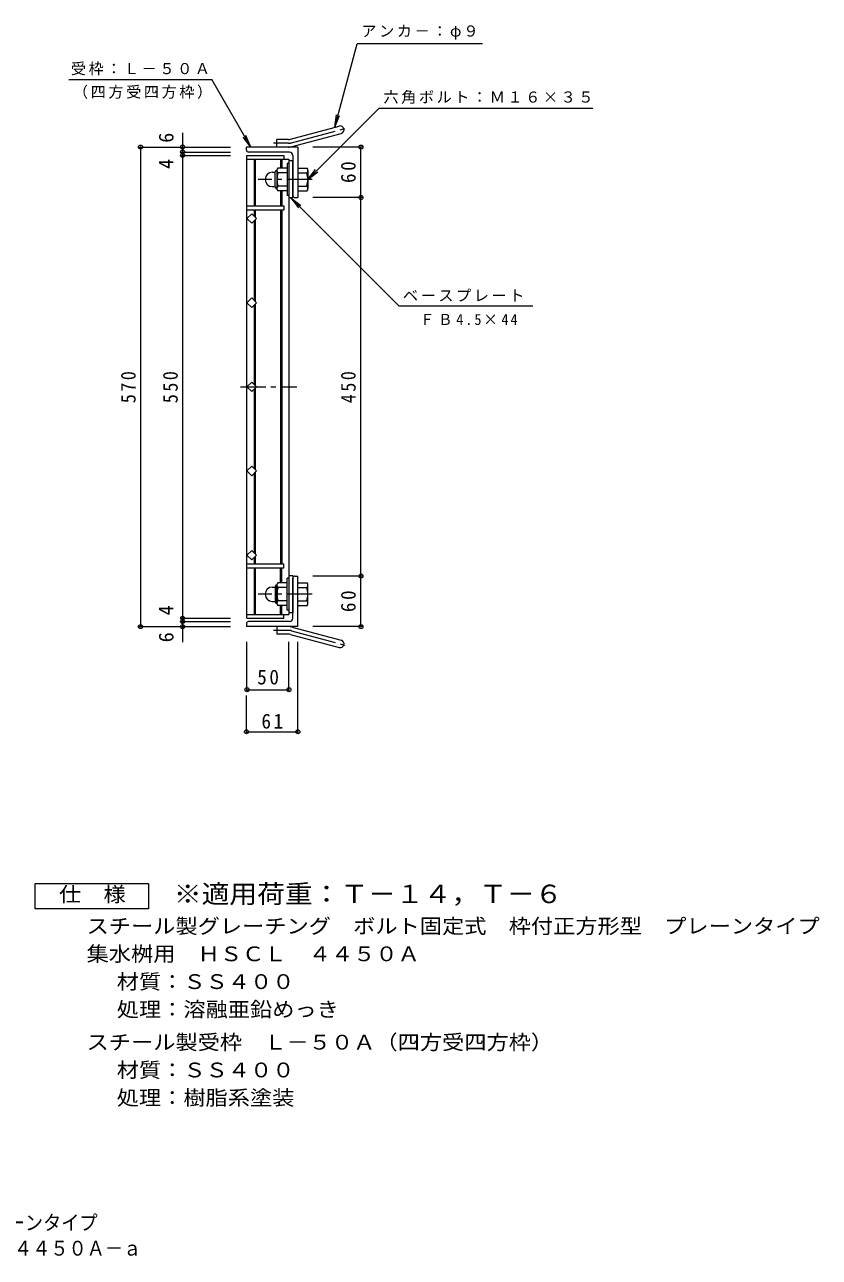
# Model space of a CAD drawing. Units: millimetres at full size, sheet at 1:6. Extents: x -915 to 1055, y -824 to 742.
# Drawn here: x 110 to 1055, y -824 to 641 of the extents above; entities that cross this region are included whole.
import ezdxf
from ezdxf.enums import TextEntityAlignment as Align

# ---------------------------------------------------------------- set-up
doc = ezdxf.new("R2010")
doc.units = ezdxf.units.MM
doc.header["$LTSCALE"] = 6
doc.header["$PDMODE"] = 32
doc.header["$PDSIZE"] = 4.8
doc.linetypes.add('CHAIN1', pattern=[8, 5, -1, 1, -1])
doc.linetypes.add('CHAIN2', pattern=[12, 9, -1, 1, -1])
for name, color, linetype, lineweight in [('E-1', 2, 'Continuous', 9), ('E-2', 3, 'Continuous', 9), ('E-4', 7, 'Continuous', 9), ('E-5', 7, 'Continuous', 9), ('F-5_F-5ﾚｲﾔ', 2, 'Continuous', 9)]:
    doc.layers.add(name, color=color, linetype=linetype, lineweight=lineweight)
doc.styles.add('ＭＳ ゴシック', font='')
doc.styles.get('ＭＳ ゴシック').set_extended_font_data('MS Gothic')

msp = doc.modelspace()

# ---------------------------------------------------------------- linework, layer by layer
at = {"layer": 'E-1'}
for p, q in [((426.211, 505.252), (484.402, 520.844)), ((410.067, 495.945), (410.067, 504.945)), ((423.882, 504.945), (410.067, 504.945)), ((428.54, 496.559), (486.731, 512.151)), ((435.067, 495.945), (374.067, 495.945)), ((374.067, 492.445), (374.067, 495.945)), ((425.067, 489.945), (376.567, 489.945)), ((429.067, 485.945), (429.067, 438.445)), ((435.067, 495.945), (435.067, 435.945)), ((422.267, 470.946), (411.305, 470.946)), ((422.267, 476.445), (422.267, 438.445)), ((424.567, 476.445), (422.267, 476.445)), ((435.067, 470.946), (446.028, 470.946)), ((404.757, 465.946), (408.267, 465.946)), ((408.267, 448.245), (408.267, 466.645)), ((410.067, 468.445), (410.267, 468.445)), ((410.267, 468.195), (410.267, 446.695)), ((422.267, 465.445), (411.305, 465.445)), ((435.067, 465.445), (446.028, 465.445)), ((447.267, 468.445), (447.067, 468.445)), ((447.067, 468.195), (447.067, 446.695)), ((404.767, 448.945), (408.267, 448.945)), ((410.067, 446.446), (410.267, 446.446)), ((422.267, 449.446), (411.305, 449.446)), ((422.267, 443.945), (411.305, 443.945)), ((435.067, 449.446), (446.028, 449.446)), ((435.067, 443.945), (446.028, 443.945)), ((447.267, 446.446), (447.067, 446.446)), ((424.567, 438.445), (422.267, 438.445)), ((431.567, 435.945), (435.067, 435.945)), ((431.567, -14.053), (435.067, -14.053)), ((435.067, -74.053), (435.067, -14.053)), ((404.767, -27.053), (408.267, -27.053)), ((408.267, -26.353), (408.267, -44.753)), ((410.067, -24.553), (410.267, -24.553)), ((410.267, -46.303), (410.267, -24.803)), ((422.267, -22.053), (411.305, -22.053)), ((422.267, -27.553), (411.305, -27.553)), ((422.267, -54.553), (422.267, -16.553)), ((424.567, -16.553), (422.267, -16.553)), ((429.067, -64.053), (429.067, -16.553)), ((435.067, -22.053), (446.028, -22.053)), ((435.067, -27.553), (446.028, -27.553)), ((447.267, -24.553), (447.067, -24.553)), ((447.067, -46.303), (447.067, -24.803)), ((422.267, -43.553), (411.305, -43.553)), ((435.067, -43.553), (446.028, -43.553)), ((404.757, -44.053), (408.267, -44.053)), ((410.067, -46.553), (410.267, -46.553)), ((422.267, -49.053), (411.305, -49.053)), ((424.567, -54.553), (422.267, -54.553)), ((435.067, -49.053), (446.028, -49.053)), ((447.267, -46.553), (447.067, -46.553)), ((374.067, -70.553), (374.067, -74.053)), ((425.067, -68.053), (376.567, -68.053)), ((435.067, -74.053), (374.067, -74.053)), ((410.067, -74.053), (410.067, -83.053)), ((423.882, -83.053), (410.067, -83.053)), ((426.211, -83.36), (484.402, -98.952)), ((428.54, -74.666), (486.731, -90.259))]:
    msp.add_line(p, q, dxfattribs=at)
at = {"layer": 'E-1', "linetype": 'CHAIN2'}
for p, q in [((427.376, 500.905), (492.542, 518.367)), ((423.882, 500.445), (406.262, 500.445)), ((423.882, -78.553), (406.262, -78.553)), ((427.376, -79.013), (492.542, -96.474))]:
    msp.add_line(p, q, dxfattribs=at)
at = {"layer": 'E-1', "linetype": 'CHAIN1'}
for p, q in [((452.184, 457.445), (387.965, 457.445)), ((452.184, -35.553), (387.965, -35.553))]:
    msp.add_line(p, q, dxfattribs=at)
at = {"layer": 'E-1'}
for centre, radius, start, end in [((485.567, 516.498), 4.5, 285.00014, 104.99991), ((423.882, 513.945), 9, 270, 285.00002), ((376.567, 492.445), 2.5, 180, 270), ((423.882, 513.945), 18, 270, 285), ((425.067, 485.945), 4, 0, 90), ((414.427, 468.195), 4.16, 138.61835, 221.37988), ((442.907, 468.195), 4.16, 318.62012, 41.38165), ((404.757, 457.456), 8.49, 90, 180), ((404.767, 457.445), 8.5, 180, 270), ((410.067, 466.645), 1.8, 90, 180), ((434.267, 457.445), 24, 160.52881, 199.47119), ((423.067, 457.445), 24, 340.52881, 19.47119), ((410.067, 448.245), 1.8, 180, 270), ((414.427, 446.695), 4.16, 138.62012, 221.38165), ((442.907, 446.695), 4.16, 318.61835, 41.37988), ((431.567, 438.445), 2.5, 180, 270), ((431.567, -16.553), 2.5, 90, 180), ((404.767, -35.553), 8.5, 90, 180), ((410.067, -26.353), 1.8, 90, 180), ((414.427, -24.803), 4.16, 138.61835, 221.37988), ((434.267, -35.553), 24, 160.52881, 199.47119), ((423.067, -35.553), 24, 340.52881, 19.47119), ((442.907, -24.803), 4.16, 318.62012, 41.38165), ((404.757, -35.563), 8.49, 180, 270), ((414.427, -46.303), 4.16, 138.62012, 221.38165), ((442.907, -46.303), 4.16, 318.61835, 41.37988), ((410.067, -44.753), 1.8, 180, 270), ((376.567, -70.553), 2.5, 90, 180), ((425.067, -64.053), 4, 270, 0), ((423.882, -92.053), 18, 75, 90), ((423.882, -92.053), 9, 74.99998, 90), ((485.567, -94.605), 4.5, 255.00009, 74.99986)]:
    msp.add_arc(centre, radius, start, end, dxfattribs=at)
at = {"layer": 'E-1', "linetype": 'CHAIN2'}
for centre, start, end in [((423.882, 513.945), 270, 284.99995), ((423.882, -92.053), 75.00005, 90)]:
    msp.add_arc(centre, 13.5, start, end, dxfattribs=at)
at = {"layer": 'E-2'}
for p, q in [((374.567, -64.055), (374.567, 485.945)), ((374.567, 481.445), (424.567, 481.445)), ((383.067, 481.445), (383.067, 425.945)), ((384.567, 481.445), (384.567, 425.945)), ((414.567, 481.445), (414.567, 470.945)), ((416.067, 481.445), (416.067, 470.945)), ((424.567, 481.445), (424.567, -59.555)), ((429.067, 479.445), (424.567, 479.445)), ((429.067, 435.445), (429.067, 479.445)), ((414.567, 443.945), (414.567, 425.945)), ((416.067, 443.945), (416.067, 425.945)), ((374.567, 425.945), (418.567, 425.945)), ((418.567, 425.945), (418.567, 421.445)), ((429.067, 435.445), (424.567, 435.445)), ((374.567, 421.445), (418.567, 421.445)), ((383.067, 421.445), (383.067, 413.759)), ((384.567, 421.445), (384.567, 412.259)), ((414.567, 421.445), (414.567, 0.445)), ((416.067, 421.445), (416.067, 0.445)), ((383.067, 408.132), (383.067, 313.759)), ((384.567, 409.632), (384.567, 312.259)), ((383.067, 308.132), (383.067, 213.759)), ((384.567, 309.632), (384.567, 212.259)), ((383.067, 208.132), (383.067, 113.759)), ((384.567, 209.632), (384.567, 112.259)), ((383.067, 108.132), (383.067, 13.759)), ((384.567, 109.632), (384.567, 12.259)), ((374.567, 0.445), (418.567, 0.445)), ((383.067, 8.132), (383.067, 0.445)), ((384.567, 9.632), (384.567, 0.445)), ((418.567, -4.055), (418.567, 0.445)), ((374.567, -4.055), (418.567, -4.055)), ((383.067, -4.055), (383.067, -59.555)), ((384.567, -4.055), (384.567, -59.555)), ((414.567, -22.055), (414.567, -4.055)), ((416.067, -22.055), (416.067, -4.055)), ((429.067, -13.555), (424.567, -13.555)), ((429.067, -13.555), (429.067, -57.555)), ((414.567, -59.555), (414.567, -49.055)), ((416.067, -59.555), (416.067, -49.055)), ((429.067, -57.555), (424.567, -57.555)), ((374.567, -59.555), (424.567, -59.555))]:
    msp.add_line(p, q, dxfattribs=at)
at = {"layer": 'E-2', "linetype": 'CHAIN1'}
msp.add_line((366.961, 210.945), (434.069, 210.945), dxfattribs=at)
at = {"layer": 'E-2'}
for points in [[(374.567, 485.945), (418.567, 485.945), (418.567, 481.445)], [(374.567, -64.055), (418.567, -64.055), (418.567, -59.555)]]:
    msp.add_lwpolyline(points, dxfattribs=at)
for points in [[(374.567, 410.945), (380.223, 416.602), (385.88, 410.945), (380.223, 405.288)], [(374.567, 310.945), (380.223, 316.602), (385.88, 310.945), (380.223, 305.288)], [(374.567, 210.945), (380.223, 216.602), (385.88, 210.945), (380.223, 205.288)], [(374.567, 110.945), (380.223, 116.602), (385.88, 110.945), (380.223, 105.288)], [(374.567, 10.945), (380.223, 16.602), (385.88, 10.945), (380.223, 5.288)]]:
    msp.add_lwpolyline(points, close=True, dxfattribs=at)
at = {"layer": 'E-4'}
for p, q in [((298.067, 513.006), (298.067, 489.945)), ((246.267, 495.945), (355.067, 495.945)), ((248.067, 495.945), (248.067, -74.055)), ((296.267, 489.945), (355.067, 489.945)), ((296.267, 485.945), (355.067, 485.945)), ((298.067, 489.945), (298.067, 485.945)), ((298.067, 485.945), (298.067, -64.055)), ((511.867, 495.945), (453.067, 495.945)), ((510.067, 435.946), (510.067, 495.945)), ((511.867, 435.946), (453.067, 435.946)), ((510.067, -14.055), (510.067, 435.946)), ((511.867, -14.055), (453.067, -14.055)), ((510.067, -74.055), (510.067, -14.055)), ((296.267, -64.055), (355.067, -64.055)), ((296.267, -68.055), (355.067, -68.055)), ((298.067, -64.055), (298.067, -68.055)), ((298.067, -68.055), (298.067, -92.721)), ((246.267, -74.055), (355.067, -74.055)), ((511.867, -74.055), (453.067, -74.055)), ((374.567, -150.855), (374.567, -92.055)), ((424.567, -150.855), (424.567, -92.055)), ((435.067, -200.855), (435.067, -92.055)), ((374.067, -200.855), (374.067, -155.826)), ((374.567, -149.055), (424.567, -149.055)), ((374.067, -199.055), (435.067, -199.055))]:
    msp.add_line(p, q, dxfattribs=at)
for p in [(248.067, 495.945), (298.067, 495.945), (510.067, 495.945), (298.067, 489.945), (298.067, 485.945), (510.067, 435.946), (510.067, -14.055), (248.067, -74.055), (298.067, -64.055), (298.067, -68.055), (298.067, -74.055), (510.067, -74.055), (374.567, -149.055), (424.567, -149.055), (374.067, -199.055), (435.067, -199.055)]:
    msp.add_point(p, dxfattribs=at)
at = {"layer": 'E-5'}
for p, q in [((479.015, 519.401), (505.606, 618.639)), ((654.606, 618.639), (505.606, 618.639)), ((162.772, 576.13), (332.772, 576.13)), ((379.067, 495.945), (332.772, 576.13)), ((479.015, 519.401), (480.973, 534.272)), ((479.015, 519.401), (484.755, 533.259)), ((379.067, 495.945), (369.935, 507.846)), ((379.067, 495.945), (373.326, 509.804)), ((447.067, 457.446), (456.198, 469.346)), ((447.067, 457.446), (458.967, 466.577)), ((426.817, 435.445), (435.948, 423.545)), ((426.817, 435.445), (438.717, 426.314))]:
    msp.add_line(p, q, dxfattribs=at)
for points in [[(447.067, 457.446), (531.858, 542.237), (785.858, 542.237)], [(426.817, 435.445), (555.013, 307.248), (714.513, 307.248)]]:
    msp.add_lwpolyline(points, dxfattribs=at)
at = {"layer": 'F-5_F-5ﾚｲﾔ'}
msp.add_lwpolyline([(122.739, -409.313), (122.739, -379.313), (257.739, -379.313), (257.739, -409.313)], close=True, dxfattribs=at)

# ---------------------------------------------------------------- texts
at = {"layer": 'E-4', "color": 2, "style": 'ＭＳ ゴシック'}
for s, p in [('6', (292.579, 501.006)), ('4', (292.579, 469.926)), ('4', (292.579, -60.704)), ('6', (292.579, -92.721))]:
    msp.add_text(s, height=17.6, rotation=90, dxfattribs=at).set_placement(p, align=Align.BOTTOM_LEFT)
at = {"layer": 'E-4', "color": 2, "char_height": 17.6, "attachment_point": 7, "rotation": 90, "style": 'ＭＳ ゴシック'}
for s, insert in [('\\T1.27;\\W0.95;60', (504.067, 453.196)), ('\\T1.27;\\W0.9;570', (242.579, 191.445)), ('\\T1.27;\\W0.9;550', (292.579, 191.445)), ('\\T1.27;\\W0.9;450', (504.067, 191.445)), ('\\T1.27;\\W0.95;60', (504.067, -56.805))]:
    msp.add_mtext(s, dxfattribs=dict(at, insert=insert))
at = {"layer": 'E-4', "color": 2, "char_height": 17.6, "attachment_point": 7, "style": 'ＭＳ ゴシック'}
for s, insert in [('\\T1.27;\\W0.95;50', (386.817, -143.055)), ('\\T1.27;\\W0.95;61', (391.817, -195.455))]:
    msp.add_mtext(s, dxfattribs=dict(at, insert=insert))
at = {"layer": 'E-5', "char_height": 13.2, "attachment_point": 7, "style": 'ＭＳ ゴシック'}
for s, insert in [('\\T1.17;アンカ－：φ９', (510.606, 623.639)), ('\\T1.17;受枠：Ｌ－５０Ａ', (165.272, 581.13)), ('\\T1.17;（四方受四方枠）', (167.772, 553.13)), ('\\T1.17;六角ボルト：Ｍ１６×３５', (536.858, 547.237)), ('\\T1.17;ベースプレート', (560.013, 312.248)), ('\\T1.26;\\W0.95;ＦＢ4.5×44', (580.263, 284.248))]:
    msp.add_mtext(s, dxfattribs=dict(at, insert=insert))
at = {"layer": 'F-5_F-5ﾚｲﾔ', "style": 'ＭＳ ゴシック'}
for s, width, p in [('仕\u3000様', 1.1, (151.239, -406.313)), ('スチール製グレーチング\u3000ボルト固定式\u3000枠付正方形型\u3000プレーンタイプ', 1.1, (183.993, -444.065)), ('集水桝用\u3000ＨＳＣＬ\u3000４４５０Ａ', 1.1, (183.993, -477.065)), ('材質：ＳＳ４００', 1.1, (219.82, -510.065)), ('処理：溶融亜鉛めっき', 1.1, (219.82, -543.065)), ('スチール製受枠\u3000Ｌ－５０Ａ（四方受四方枠）', 1.1, (183.993, -582.065)), ('材質：ＳＳ４００', 1.1, (219.82, -615.065)), ('処理：樹脂系塗装', 1.1, (219.82, -648.065)), ('スチール製グレーチング\u3000ボルト固定式\u3000枠付正方形型\u3000プレーンタイプ', 0.9, (-515.905, -796.619)), ('集水桝用\u3000クッションなし\u3000ＨＳＣＬ\u3000４４５０Ａ－ａ', 0.9, (-291.187, -826.942))]:
    msp.add_text(s, height=17.6, dxfattribs=dict(at, width=width)).set_placement(p, align=Align.BOTTOM_LEFT)
at = {"layer": 'F-5_F-5ﾚｲﾔ', "color": 3, "style": 'ＭＳ ゴシック', "width": 1.1}
msp.add_text('※適用荷重：Ｔ－１４，Ｔ－６', height=21.99, dxfattribs=at).set_placement((287.739, -409.313), align=Align.BOTTOM_LEFT)

doc.saveas('drawing.dxf')
